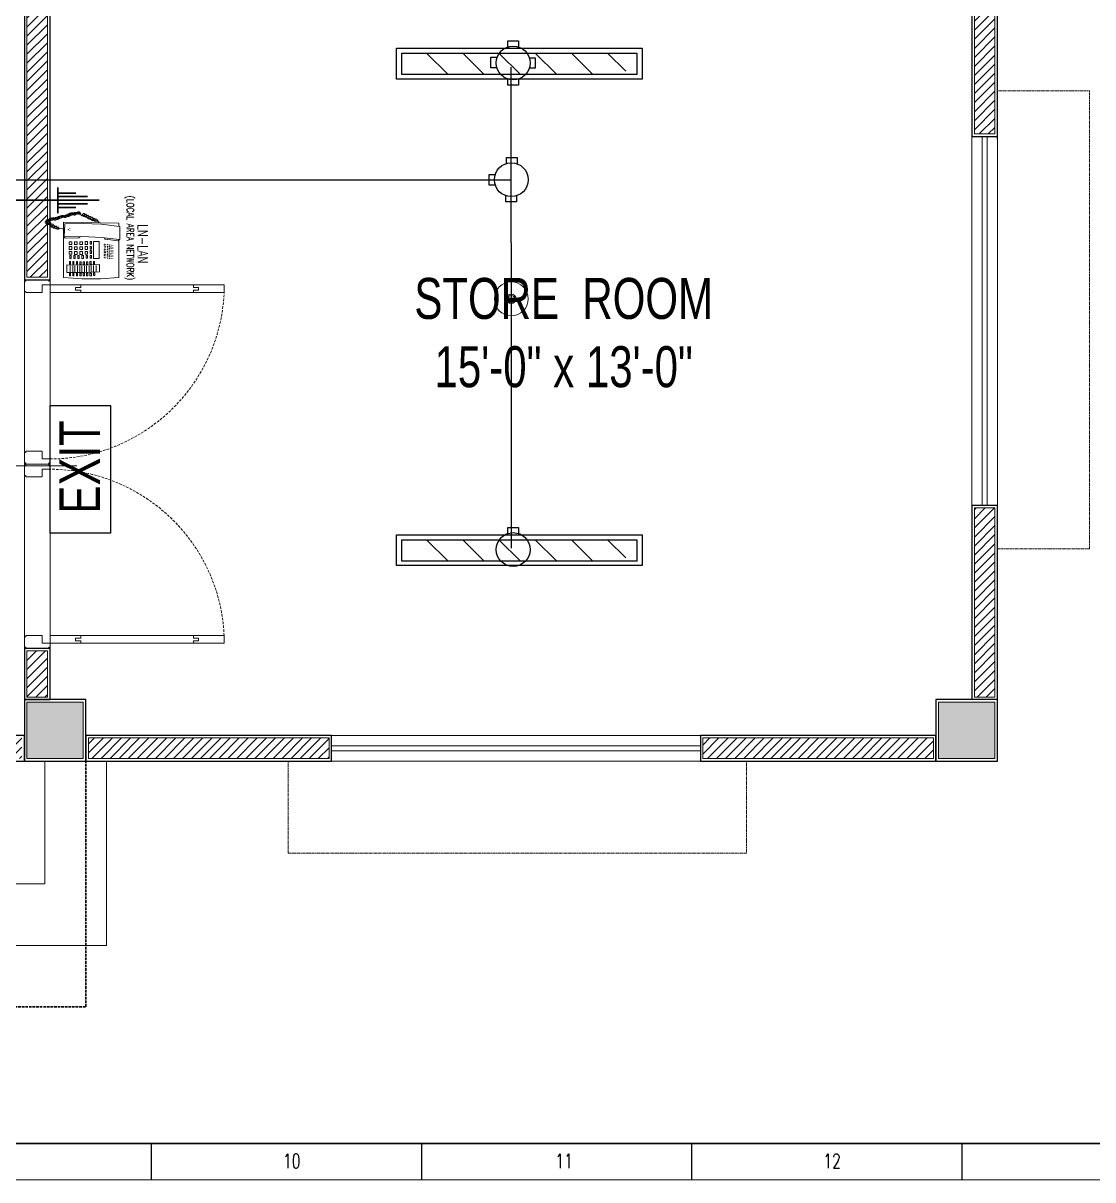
# Model space of a CAD drawing. Header units: inches. Extents: x 67 to 911, y 4 to 601.
# Drawn here: x 517.1 to 726, y 4 to 229.9 of the extents above; entities that cross this region are included whole.
import ezdxf

# ---------------------------------------------------------------- set-up
doc = ezdxf.new("R2010")
doc.units = ezdxf.units.IN
doc.header["$MEASUREMENT"] = 0
doc.linetypes.add('DASH', pattern=[0.35, 0.25, -0.1])
doc.linetypes.add('DASHED', pattern=[0.75, 0.5, -0.25])
doc.layers.get('Defpoints').update_dxf_attribs({"lineweight": 0})
for name, color, linetype in [('Cables', 7, 'Continuous'), ('COLLUM', 1, 'Continuous'), ('Layer 1', 7, 'Continuous'), ('wall 05', 252, 'Continuous')]:
    doc.layers.add(name, color=color, linetype=linetype)
for name, color, linetype, lineweight in [('dim-8', 18, 'Continuous', 15), ('DOOR', 115, 'Continuous', 15), ('E-LAN', 6, 'Continuous', 30), ('Glass', 5, 'Continuous', 9), ('HACTH', 8, 'Continuous', 9), ('Hatch', 252, 'Continuous', 5), ('Stair', 86, 'Continuous', 18), ('Sunshed', 5, 'Continuous', 15), ('Text', 252, 'Continuous', 15), ('WINDOW', 140, 'Continuous', 9)]:
    doc.layers.add(name, color=color, linetype=linetype, lineweight=lineweight)
doc.styles.add('Swiss721', font='swisscl.ttf')
doc.styles.add('TAVE1', font='ROMANS.shx', dxfattribs={"width": 0.75})
doc.styles.add('TEG BORDER', font='txt_qlt.shx', dxfattribs={"width": 0.7, "bigfont": 'hztxt.shx'})

# ---------------------------------------------------------------- blocks, each defined once
blk = doc.blocks.new('A$C20C675F6')
at = {"layer": 'Defpoints'}
for points in [[(0.25, 72), (0.25, 71.75), (0, 71.75), (0, 72)], [(5, 72), (5, 71.75), (4.75, 71.75), (4.75, 72)], [(0.25, 36), (0.25, 36.25), (0, 36.25), (0, 36)], [(5, 36), (5, 36.25), (4.75, 36.25), (4.75, 36)], [(0.25, 36), (0.25, 35.75), (0, 35.75), (0, 36)], [(5, 36), (5, 35.75), (4.75, 35.75), (4.75, 36)], [(0.25, 0), (0.25, 0.25), (0, 0.25), (0, 0)], [(5, 0), (5, 0.25), (4.75, 0.25), (4.75, 0)]]:
    blk.add_lwpolyline(points, close=True, dxfattribs=at)
at = {"layer": 'DOOR'}
for points in [[(5, 71), (3.5, 71), (3.5, 69.5), (0.25, 69.5), (0.25, 69.75), (0, 69.75), (0, 71.75), (0.25, 71.75), (0.25, 72), (4.75, 72), (4.75, 71.75), (5, 71.75), (5, 71)], [(10, 70.25), (10, 70), (11, 70), (11, 69.5), (5, 69.5), (5, 71), (11, 71), (11, 70.5), (10, 70.5), (10, 70.25), (10, 70.5), (11, 70.5), (11, 71), (33, 71), (33, 70.5), (34, 70.5), (34, 70), (33, 70), (33, 69.5), (11, 69.5), (39, 69.5), (39, 71), (33, 71)], [(5, 37), (3.5, 37), (3.5, 38.5), (0.25, 38.5), (0.25, 38.25), (0, 38.25), (0, 36.25), (0.25, 36.25), (0.25, 36), (4.75, 36), (4.75, 36.25), (5, 36.25), (5, 37)], [(5, 35), (3.5, 35), (3.5, 33.5), (0.25, 33.5), (0.25, 33.75), (0, 33.75), (0, 35.75), (0.25, 35.75), (0.25, 36), (4.75, 36), (4.75, 35.75), (5, 35.75), (5, 35)], [(5, 1), (3.5, 1), (3.5, 2.5), (0.25, 2.5), (0.25, 2.25), (0, 2.25), (0, 0.25), (0.25, 0.25), (0.25, 0), (4.75, 0), (4.75, 0.25), (5, 0.25), (5, 1)], [(10, 1.75), (10, 2), (11, 2), (11, 2.5), (5, 2.5), (5, 1), (11, 1), (11, 1.5), (10, 1.5), (10, 1.75), (10, 1.5), (11, 1.5), (11, 1), (33, 1), (33, 1.5), (34, 1.5), (34, 2), (33, 2), (33, 2.5), (11, 2.5), (39, 2.5), (39, 1), (33, 1)]]:
    blk.add_lwpolyline(points, dxfattribs=at)
at = {"layer": 'DOOR', "linetype": 'DASHED', "lineweight": 0}
for centre, start, end in [((4.98, 71.06), 270.0403, 357.3754), ((4.98, 0.94), 2.6246, 89.9597)]:
    blk.add_arc(centre, 34.06, start, end, dxfattribs=at)
at = {"layer": 'HACTH', "lineweight": 0, "ltscale": 10}
for p, q in [((0, 2.25), (0, 69.75)), ((5, 1.5), (5, 69.5))]:
    blk.add_line(p, q, dxfattribs=at)
blk = doc.blocks.new('1203')
at = {"layer": 'wall 05'}
for p, q in [((146680.29, 171513.84), (146675.29, 171513.84)), ((146675.29, 171513.84), (146675.29, 171414.84)), ((146680.29, 171486.84), (146680.29, 171513.84)), ((146865.29, 171486.84), (146680.29, 171486.84)), ((146865.29, 171442.34), (146865.29, 171486.84)), ((146680.29, 171414.84), (146680.29, 171481.84)), ((146680.29, 171481.84), (146860.29, 171481.84)), ((146860.29, 171481.84), (146860.29, 171442.84)), ((146860.29, 171442.84), (146865.29, 171442.84))]:
    blk.add_line(p, q, dxfattribs=at)
blk = doc.blocks.new('12236')
at = {"layer": 'Hatch', "lineweight": 0}
for p, q in [((146679.79, 171513.34), (146675.79, 171513.34)), ((146675.79, 171513.34), (146675.79, 171415.34)), ((146679.79, 171486.34), (146679.79, 171513.34)), ((146864.79, 171486.34), (146679.79, 171486.34)), ((146864.79, 171443.34), (146864.79, 171486.34)), ((146679.79, 171415.34), (146679.79, 171482.34)), ((146679.79, 171482.34), (146860.79, 171482.34)), ((146860.79, 171482.34), (146860.79, 171443.34)), ((146860.79, 171443.34), (146864.79, 171443.34)), ((146675.79, 171415.34), (146679.79, 171415.34))]:
    blk.add_line(p, q, dxfattribs=at)
blk = doc.blocks.new('1213231')
at = {"layer": 'wall 05'}
for p, q in [((146735.29, 171325.84), (146687.29, 171325.84)), ((146687.29, 171325.84), (146687.29, 171320.84)), ((146735.29, 171320.84), (146735.29, 171325.84)), ((146687.29, 171320.84), (146735.29, 171320.84))]:
    blk.add_line(p, q, dxfattribs=at)
blk = doc.blocks.new('124563')
at = {"layer": 'Hatch', "lineweight": 0}
for p, q in [((146734.79, 171325.34), (146687.79, 171325.34)), ((146687.79, 171325.34), (146687.79, 171321.34)), ((146734.79, 171321.34), (146734.79, 171325.34)), ((146687.79, 171321.34), (146734.79, 171321.34))]:
    blk.add_line(p, q, dxfattribs=at)
blk = doc.blocks.new('252 BORDER A2')
at = {"linetype": 'Continuous'}
blk.add_line((5, 5), (489, 5), dxfattribs=at)
for p, q in [((334.12, 0), (334.12, 5)), ((371.25, 0), (371.25, 5)), ((408.37, 0), (408.37, 5)), ((445.5, 0), (445.5, 5))]:
    blk.add_line(p, q)
at = {"color": 5, "lineweight": 15}
blk.add_lwpolyline([(0, 420), (594, 420), (594, 0), (0, 0)], close=True, dxfattribs=at)
blk.add_lwpolyline([(5, 415), (589, 415), (589, 5), (5, 5)], close=True)
at = {"char_height": 2, "width": 2, "attachment_point": 7, "style": 'TEG BORDER'}
for s, insert in [('\\pi2.2204e-016;10', (352.17, 1.59)), ('\\pi0.3;11', (389.3, 1.59)), ('\\pi2.2204e-016;12', (426.42, 1.59))]:
    blk.add_mtext(s, dxfattribs=dict(at, insert=insert))
blk = doc.blocks.new('TELEPHONE')
at = {"layer": 'Layer 1', "lineweight": 9}
for points in [[(10.5, 13.62), (10.32, 13.62), (10.26, 13.56), (10.2, 13.5), (10.08, 13.38), (10.08, 13.02), (10.14, 12.9), (10.2, 12.84)], [(10.74, 14.04), (10.68, 14.04), (10.56, 13.98), (10.5, 13.98), (10.32, 13.8), (10.32, 13.5), (10.38, 13.38), (10.38, 13.32), (10.44, 13.26)], [(10.92, 14.4), (10.74, 14.4), (10.62, 14.34), (10.62, 14.28), (10.56, 14.22), (10.5, 14.1), (10.5, 13.86), (10.56, 13.8), (10.62, 13.74), (10.68, 13.68)], [(10.68, 13.5), (10.68, 13.56), (10.62, 13.62), (10.5, 13.62)], [(10.92, 13.92), (10.86, 13.98), (10.8, 14.04), (10.68, 14.04)], [(10.68, 13.68), (10.74, 13.68), (10.74, 13.62), (10.8, 13.62), (10.8, 13.68), (10.86, 13.68), (10.92, 13.74), (10.92, 13.8)], [(10.8, 14.1), (10.8, 14.04), (10.98, 14.04), (10.98, 14.1), (11.04, 14.1), (11.04, 14.34)], [(11.1, 13.5), (11.16, 13.5), (11.28, 13.62), (11.28, 13.68), (11.34, 13.68), (11.34, 13.98), (11.28, 13.98), (11.28, 14.04), (11.22, 14.1), (11.16, 14.1), (11.1, 14.16), (10.92, 14.16), (10.86, 14.1), (10.8, 14.1)], [(10.92, 13.8), (10.92, 13.92)], [(11.1, 13.8), (11.04, 13.8), (11.04, 13.74), (10.98, 13.68), (10.98, 13.62), (11.04, 13.56)], [(11.04, 13.56), (11.04, 13.5), (11.1, 13.5)], [(11.16, 13.2), (11.28, 13.2), (11.34, 13.26), (11.46, 13.38), (11.46, 13.56), (11.4, 13.62), (11.4, 13.68), (11.34, 13.74), (11.28, 13.74), (11.28, 13.8), (11.1, 13.8)], [(9.66, 12.06), (9.54, 12.06), (9.42, 11.94), (9.42, 11.7), (9.48, 11.7), (9.48, 11.64), (9.6, 11.64)], [(9.42, 10.68), (9.6, 11.64)], [(9.9, 12.48), (9.72, 12.48), (9.48, 12.24), (9.48, 11.88), (9.6, 11.76)], [(10.02, 12.9), (9.9, 12.9), (9.78, 12.84), (9.72, 12.78), (9.66, 12.72), (9.66, 12.66), (9.6, 12.6), (9.6, 12.36), (9.66, 12.24), (9.66, 12.18), (9.72, 12.12)], [(9.6, 11.76), (9.66, 11.7), (9.78, 11.7), (9.78, 11.76), (9.84, 11.76), (9.84, 11.82)], [(9.84, 12), (9.78, 12.06), (9.66, 12.06)], [(9.72, 12.12), (9.96, 12.12), (9.96, 12.18), (10.02, 12.24)], [(10.26, 13.32), (10.14, 13.32), (10.08, 13.26), (10.02, 13.26), (9.96, 13.2), (9.9, 13.14), (9.84, 13.08), (9.78, 12.96), (9.78, 12.84), (9.84, 12.72), (9.84, 12.66), (9.9, 12.6), (9.96, 12.54)], [(9.96, 12.36), (9.96, 12.48), (9.78, 12.48)], [(9.84, 11.82), (9.84, 12)], [(10.02, 12.24), (10.02, 12.3), (9.96, 12.36)], [(10.2, 12.78), (10.14, 12.84), (10.14, 12.9), (10.02, 12.9)], [(10.44, 13.08), (10.44, 13.14), (10.38, 13.2), (10.32, 13.26), (10.26, 13.26), (10.2, 13.32), (10.14, 13.32)], [(10.2, 12.84), (10.38, 12.84), (10.44, 12.9), (10.44, 12.96)], [(10.44, 13.26), (10.68, 13.26), (10.68, 13.38), (10.74, 13.38)], [(10.44, 12.96), (10.44, 13.08)], [(10.74, 13.38), (10.74, 13.44), (10.68, 13.5)], [(11.22, 13.5), (11.16, 13.5), (11.1, 13.44)], [(11.1, 13.44), (11.1, 13.26)], [(11.1, 13.26), (11.1, 13.2), (11.16, 13.2)], [(11.22, 12.96), (11.22, 12.9), (11.4, 12.9), (11.46, 12.96), (11.52, 13.02), (11.52, 13.08), (11.58, 13.14), (11.58, 13.32), (11.52, 13.38), (11.52, 13.44), (11.46, 13.44), (11.4, 13.5), (11.16, 13.5)], [(11.34, 13.2), (11.28, 13.2), (11.28, 13.14), (11.22, 13.14), (11.22, 12.96)], [(11.34, 12.6), (11.28, 12.54), (11.22, 12.48), (11.22, 12.3)], [(11.22, 12.3), (11.28, 12.3), (11.28, 12.24)], [(11.4, 12.84), (11.28, 12.84), (11.28, 12.78)], [(11.28, 12.24), (11.34, 12.24), (11.4, 12.3), (11.46, 12.3), (11.52, 12.36), (11.52, 12.42), (11.58, 12.48), (11.58, 12.66), (11.52, 12.72), (11.52, 12.78), (11.46, 12.84), (11.4, 12.84)], [(11.28, 12.78), (11.28, 12.66), (11.34, 12.6)], [(11.34, 12.6), (11.46, 12.6), (11.52, 12.66), (11.58, 12.72), (11.64, 12.78), (11.64, 13.02), (11.58, 13.08), (11.52, 13.14), (11.46, 13.2), (11.34, 13.2)], [(11.4, 11.94), (11.46, 11.94), (11.52, 12), (11.58, 12), (11.64, 12.06), (11.64, 12.12), (11.7, 12.18), (11.7, 12.42), (11.64, 12.42), (11.64, 12.48), (11.58, 12.54), (11.52, 12.54), (11.46, 12.6), (11.34, 12.6)], [(11.4, 12.24), (11.34, 12.18), (11.34, 12.06), (11.4, 12)], [(11.46, 11.64), (11.52, 11.64), (11.58, 11.7), (11.64, 11.7), (11.7, 11.76), (11.7, 11.82), (11.76, 11.88), (11.76, 12.06), (11.7, 12.12), (11.7, 12.18), (11.64, 12.24), (11.58, 12.24), (11.52, 12.3), (11.46, 12.3), (11.4, 12.24)], [(11.4, 12), (11.4, 11.94)], [(11.46, 11.94), (11.4, 11.88), (11.4, 11.7)], [(11.4, 11.7), (11.46, 11.7), (11.46, 11.64)], [(11.52, 12), (11.46, 11.94)], [(11.64, 11.28), (11.76, 11.28), (11.82, 11.34), (11.88, 11.4), (11.88, 11.46), (11.94, 11.52), (11.94, 11.7), (11.88, 11.76), (11.88, 11.82), (11.82, 11.82), (11.76, 11.88), (11.52, 11.88)], [(11.64, 11.58), (11.58, 11.52)], [(11.58, 11.52), (11.58, 11.34)], [(11.58, 11.34), (11.58, 11.28), (11.64, 11.28)], [(11.7, 11.7), (11.7, 11.64), (11.64, 11.64)], [(11.76, 10.98), (11.82, 10.98), (11.88, 11.04), (11.94, 11.04), (12, 11.1), (12, 11.16), (12.06, 11.22), (12.06, 11.4), (12, 11.46), (12, 11.52), (11.94, 11.52), (11.88, 11.58), (11.82, 11.58), (11.76, 11.64), (11.7, 11.64), (11.64, 11.58), (11.7, 11.58)], [(11.82, 11.34), (11.82, 11.28), (11.76, 11.28)], [(11.82, 10.68), (11.94, 10.68), (12.06, 10.8), (12.12, 10.86), (12.12, 11.1), (12.06, 11.16), (12, 11.22), (12, 11.28), (11.88, 11.28), (11.82, 11.34)], [(0, 10.8), (-0.24, 7.2), (-0.24, 3.6), (0, 0)], [(0, 10.8), (10.8, 10.8)], [(0.84, 9.42), (0.3, 9.42), (0.3, 9.66), (0.84, 9.66)], [(0.84, 9.66), (0.84, 9.42)], [(0.96, 10.14), (2.46, 10.14)], [(0.96, 10.14), (0.96, 6.96), (1.08, 3.78)], [(2.28, 9.48), (1.08, 9.48)], [(2.46, 10.14), (2.4, 6.96), (2.52, 3.78)], [(3.12, 9.42), (2.58, 9.42), (2.58, 9.66), (3.12, 9.66)], [(3.12, 9.66), (3.12, 9.42)], [(4.26, 9.3), (3.72, 9.3), (3.72, 9.54), (4.26, 9.54)], [(4.26, 9.54), (4.26, 9.3)], [(4.56, 9.72), (5.1, 9.72)], [(4.56, 9.18), (4.56, 9.72)], [(5.1, 9.18), (4.56, 9.18)], [(5.1, 9.72), (5.1, 9.18)], [(6.06, 9.18), (5.46, 9.18), (5.46, 9.72), (6.06, 9.72)], [(6.06, 9.72), (6.06, 9.18)], [(6.96, 9.18), (6.42, 9.18), (6.42, 9.72), (6.96, 9.72)], [(6.96, 9.72), (6.96, 9.18)], [(7.44, -0.06), (7.8, 3.48), (7.98, 7.02), (7.92, 10.62)], [(7.68, 10.5), (7.92, 10.68)], [(7.68, 10.5), (7.74, 7.8), (7.98, 7.5)], [(7.98, 10.68), (7.92, 10.68), (7.92, 10.62)], [(10.44, 10.56), (7.98, 10.68)], [(9.24, 9.6), (9.18, 9.6), (9.18, 9.54), (9.24, 9.54), (9.24, 9.6)], [(9.18, 9.6), (9.18, 9.6)], [(9.3, 9.9), (9.36, 9.84), (9.36, 9.9), (9.3, 9.9)], [(9.54, 9.6), (9.48, 9.6), (9.48, 9.54), (9.54, 9.54), (9.54, 9.6)], [(9.48, 9.6), (9.48, 9.6)], [(9.96, -0.12), (10.38, 3.42), (10.56, 6.96), (10.5, 10.5)], [(10.5, 10.5), (10.5, 10.56), (10.44, 10.56)], [(10.8, 10.8), (10.62, 0)], [(11.76, 11.28), (11.7, 11.22), (11.7, 11.04)], [(11.7, 11.04), (11.76, 10.98)], [(11.76, 10.62), (11.7, 10.56), (11.7, 10.38)], [(11.7, 10.38), (11.76, 10.38), (11.76, 10.32)], [(11.88, 10.92), (11.76, 10.92), (11.76, 10.86)], [(11.76, 10.32), (11.82, 10.32), (11.88, 10.38), (11.94, 10.38), (12, 10.44), (12, 10.5), (12.06, 10.56), (12.06, 10.74), (12, 10.8), (12, 10.86), (11.94, 10.92), (11.88, 10.92)], [(11.76, 10.86), (11.76, 10.74)], [(11.76, 10.74), (11.82, 10.68)], [(11.82, 10.68), (11.76, 10.62)], [(11.88, 10.08), (11.88, 10.02), (11.94, 10.02), (12, 10.08), (12.06, 10.08), (12.12, 10.14), (12.12, 10.2), (12.18, 10.26), (12.18, 10.5), (12.12, 10.5), (12.12, 10.56), (12.06, 10.62), (12, 10.62), (11.94, 10.68), (11.82, 10.68)], [(11.94, 10.38), (11.88, 10.38), (11.88, 10.32), (11.82, 10.26), (11.82, 10.14), (11.88, 10.08)], [(11.94, 10.02), (11.88, 9.96), (11.88, 9.84), (11.94, 9.78), (11.94, 9.72)], [(11.94, 9.72), (12, 9.72), (12.06, 9.78), (12.12, 9.78), (12.18, 9.84), (12.18, 9.9), (12.24, 9.96), (12.24, 10.2), (12.18, 10.2), (12.18, 10.26), (12.12, 10.32), (12.06, 10.32), (12, 10.38), (11.94, 10.38)], [(12, 10.08), (11.94, 10.02)], [(12.12, 9.42), (12.18, 9.42), (12.24, 9.48), (12.3, 9.48), (12.36, 9.54), (12.42, 9.6), (12.42, 9.84), (12.36, 9.9), (12.36, 9.96), (12.3, 9.96), (12.24, 10.02), (12.18, 10.02), (12.12, 10.08), (12.06, 10.08), (12, 10.02)], [(12.12, 9.72), (12.06, 9.66), (12.06, 9.48)], [(12.06, 9.48), (12.12, 9.48), (12.12, 9.42)], [(12.18, 9.78), (12.12, 9.72)], [(12.3, 9.48), (12.3, 9.42), (12.24, 9.42), (12.24, 9.36), (12.18, 9.3), (12.18, 9.24), (12.24, 9.18)], [(12.36, 9.06), (12.3, 9.06), (12.24, 9)], [(12.36, 8.82), (12.42, 8.82), (12.42, 8.88), (12.48, 8.88), (12.6, 9), (12.6, 9.24), (12.54, 9.3), (12.54, 9.36), (12.48, 9.42), (12.42, 9.42), (12.36, 9.48), (12.3, 9.48)], [(12.3, 8.46), (12.36, 8.46), (12.42, 8.52), (12.48, 8.58), (12.54, 8.64), (12.54, 8.94), (12.42, 9.06), (12.36, 9.06)], [(0.84, 8.76), (0.3, 8.76), (0.3, 9), (0.84, 9)], [(0.84, 8.04), (0.3, 8.04), (0.3, 8.28), (0.84, 8.28)], [(0.84, 7.38), (0.3, 7.38), (0.3, 7.62), (0.84, 7.62)], [(0.84, 6.72), (0.3, 6.72), (0.3, 6.96), (0.84, 6.96)], [(0.84, 9), (0.84, 8.76)], [(0.84, 8.28), (0.84, 8.04)], [(0.84, 7.62), (0.84, 7.38)], [(0.84, 6.96), (0.84, 6.72)], [(2.28, 9), (1.08, 9)], [(2.28, 8.58), (1.08, 8.58)], [(2.28, 8.1), (1.08, 8.1)], [(2.28, 7.62), (1.08, 7.62)], [(2.28, 7.2), (1.08, 7.2)], [(3.06, 7.38), (2.52, 7.38), (2.52, 7.62), (3.06, 7.62)], [(3.06, 6.72), (2.52, 6.72), (2.52, 6.96), (3.06, 6.96)], [(3.12, 8.76), (2.58, 8.76), (2.58, 9), (3.12, 9)], [(3.12, 8.04), (2.58, 8.04), (2.58, 8.28), (3.12, 8.28)], [(3.06, 7.62), (3.06, 7.38)], [(3.06, 6.96), (3.06, 6.72)], [(3.12, 9), (3.12, 8.76)], [(3.12, 8.28), (3.12, 8.04)], [(4.26, 8.52), (3.72, 8.52), (3.72, 8.76), (4.26, 8.76)], [(4.26, 7.74), (3.72, 7.74), (3.72, 7.98), (4.26, 7.98)], [(4.26, 6.9), (3.72, 6.9), (3.72, 7.2), (4.26, 7.2)], [(4.26, 8.76), (4.26, 8.52)], [(4.26, 7.98), (4.26, 7.74)], [(4.26, 7.2), (4.26, 6.9)], [(4.5, 8.64), (5.04, 8.64)], [(4.5, 8.16), (4.5, 8.64)], [(5.04, 8.16), (4.5, 8.16)], [(4.5, 7.62), (5.1, 7.62)], [(4.5, 7.08), (4.5, 7.62)], [(5.1, 7.08), (4.5, 7.08)], [(5.04, 8.64), (5.04, 8.16)], [(5.1, 7.62), (5.1, 7.08)], [(6, 8.16), (5.46, 8.16), (5.46, 8.64), (6, 8.64)], [(6, 7.08), (5.46, 7.08), (5.46, 7.62), (6, 7.62)], [(6, 8.64), (6, 8.16)], [(6, 7.62), (6, 7.08)], [(6.96, 8.16), (6.42, 8.16), (6.42, 8.64), (6.96, 8.64)], [(6.96, 7.08), (6.42, 7.08), (6.42, 7.62), (6.96, 7.62)], [(6.96, 8.64), (6.96, 8.16)], [(6.96, 7.62), (6.96, 7.08)], [(12.36, 7.08), (12.3, 7.02), (12.12, 7.02), (12.06, 6.96), (12, 6.9), (11.94, 6.84), (11.94, 6.48), (12, 6.42), (12, 6.36), (12.06, 6.3)], [(12.36, 7.44), (12.3, 7.44), (12.12, 7.26), (12.12, 7.2), (12.06, 7.14), (12.06, 6.9), (12.12, 6.84), (12.18, 6.78), (12.24, 6.72)], [(12.3, 8.82), (12.24, 8.76), (12.24, 8.7), (12.18, 8.64), (12.18, 8.58), (12.24, 8.52)], [(12.24, 9), (12.24, 8.94), (12.3, 8.88), (12.3, 8.82), (12.36, 8.82)], [(12.24, 8.52), (12.24, 8.46), (12.3, 8.46)], [(12.48, 6.96), (12.42, 6.96), (12.42, 7.02), (12.36, 7.02), (12.36, 7.08), (12.3, 7.08), (12.24, 7.02)], [(12.24, 6.72), (12.24, 6.66), (12.36, 6.66), (12.36, 6.72), (12.42, 6.72), (12.48, 6.78), (12.48, 6.84)], [(12.42, 8.52), (12.36, 8.46)], [(12.36, 8.46), (12.36, 8.22)], [(12.36, 8.22), (12.36, 8.16), (12.42, 8.16)], [(12.48, 7.86), (12.42, 7.86), (12.36, 7.8)], [(12.36, 7.8), (12.36, 7.5), (12.42, 7.5)], [(12.42, 7.5), (12.6, 7.5), (12.72, 7.62), (12.78, 7.62), (12.78, 7.68), (12.84, 7.74), (12.84, 7.92), (12.78, 7.98), (12.78, 8.04), (12.72, 8.1), (12.66, 8.16), (12.6, 8.16), (12.48, 8.22)], [(12.48, 8.22), (12.42, 8.22), (12.42, 8.16)], [(12.42, 8.16), (12.42, 7.92)], [(12.42, 7.92), (12.42, 7.86), (12.48, 7.86)], [(12.48, 6.84), (12.48, 6.96)], [(0.84, 6.06), (0.3, 6.06), (0.3, 6.3), (0.84, 6.3)], [(0.84, 5.34), (0.3, 5.34), (0.3, 5.64), (0.84, 5.64)], [(0.9, 4.68), (0.36, 4.68), (0.36, 4.98), (0.9, 4.98)], [(0.84, 6.3), (0.84, 6.06)], [(0.84, 5.64), (0.84, 5.34)], [(0.9, 4.98), (0.9, 4.68)], [(2.28, 6.72), (1.08, 6.72)], [(2.28, 6.3), (1.08, 6.3)], [(2.28, 5.82), (1.08, 5.82)], [(2.34, 5.4), (1.08, 5.4)], [(2.34, 4.92), (1.14, 4.92)], [(3.06, 6.06), (2.52, 6.06), (2.52, 6.3), (3.06, 6.3)], [(3.12, 5.4), (2.58, 5.4), (2.58, 5.64), (3.12, 5.64)], [(3.12, 4.74), (2.58, 4.74), (2.58, 4.98), (3.12, 4.98)], [(3.06, 6.3), (3.06, 6.06)], [(3.12, 5.64), (3.12, 5.4)], [(3.12, 4.98), (3.12, 4.74)], [(3.72, 4.92), (7.02, 4.92)], [(3.72, 3.84), (3.72, 4.92)], [(4.32, 6.12), (3.78, 6.12), (3.78, 6.36), (4.32, 6.36)], [(4.32, 5.34), (3.78, 5.34), (3.78, 5.58), (4.32, 5.58)], [(4.32, 6.36), (4.32, 6.12)], [(4.32, 5.58), (4.32, 5.34)], [(4.56, 6.6), (5.1, 6.6)], [(4.56, 6.12), (4.56, 6.6)], [(5.1, 6.12), (4.56, 6.12)], [(4.68, 5.58), (5.28, 5.58)], [(4.68, 5.34), (4.68, 5.58)], [(5.28, 5.34), (4.68, 5.34)], [(5.1, 6.6), (5.1, 6.12)], [(5.28, 5.58), (5.28, 5.34)], [(6.06, 6.12), (5.46, 6.12), (5.46, 6.6), (6.06, 6.6)], [(6.06, 5.34), (5.52, 5.34), (5.52, 5.58), (6.06, 5.58)], [(6.06, 6.6), (6.06, 6.12)], [(6.06, 5.58), (6.06, 5.34)], [(7.02, 6.12), (6.42, 6.12), (6.42, 6.6), (7.02, 6.6)], [(7.02, 5.34), (6.48, 5.34), (6.48, 5.58), (7.02, 5.58)], [(7.02, 6.6), (7.02, 6.12)], [(7.02, 5.58), (7.02, 5.34)], [(7.02, 4.92), (7.02, 3.84)], [(11.46, 5.04), (11.34, 5.04), (11.28, 4.98), (11.22, 4.98), (10.98, 4.74), (10.98, 4.56), (11.04, 4.5), (11.04, 4.38), (11.16, 4.26)], [(11.22, 4.62), (11.1, 4.62), (10.98, 4.5), (10.98, 4.26), (11.04, 4.2), (11.1, 4.2), (11.1, 4.14)], [(11.58, 5.46), (11.52, 5.46), (11.4, 5.4), (11.34, 5.4), (11.28, 5.34), (11.22, 5.28), (11.16, 5.22), (11.16, 4.8), (11.28, 4.68)], [(11.4, 4.5), (11.4, 4.56), (11.34, 4.56), (11.34, 4.62), (11.22, 4.62)], [(11.28, 4.68), (11.52, 4.68), (11.52, 4.8)], [(11.76, 5.82), (11.64, 5.82), (11.52, 5.76), (11.46, 5.76), (11.4, 5.7), (11.4, 5.58), (11.34, 5.52), (11.34, 5.28), (11.4, 5.22), (11.46, 5.16), (11.46, 5.1)], [(11.52, 4.92), (11.52, 4.98), (11.46, 4.98), (11.46, 5.04), (11.34, 5.04)], [(11.94, 6.24), (11.76, 6.24), (11.7, 6.18), (11.46, 5.94), (11.46, 5.76), (11.52, 5.7), (11.52, 5.64), (11.58, 5.52), (11.64, 5.52)], [(11.46, 5.1), (11.52, 5.1), (11.52, 5.04), (11.64, 5.04), (11.64, 5.1), (11.7, 5.1), (11.7, 5.16), (11.76, 5.16), (11.76, 5.22)], [(11.76, 5.34), (11.7, 5.34), (11.7, 5.4), (11.64, 5.4), (11.64, 5.46), (11.52, 5.46)], [(11.52, 4.8), (11.52, 4.92)], [(11.64, 5.52), (11.64, 5.46), (11.82, 5.46), (11.82, 5.52), (11.88, 5.52), (11.88, 5.7)], [(12.18, 6.66), (12.06, 6.66), (12, 6.6), (11.94, 6.6), (11.88, 6.54), (11.82, 6.48), (11.76, 6.42), (11.76, 6.36), (11.7, 6.24), (11.7, 6.18), (11.76, 6.12), (11.76, 6), (11.88, 5.88)], [(11.88, 5.7), (11.88, 5.76), (11.82, 5.76), (11.82, 5.82), (11.7, 5.82)], [(11.76, 5.22), (11.76, 5.34)], [(12.12, 6.12), (12.12, 6.18), (12.06, 6.18), (12.06, 6.24), (11.94, 6.24)], [(12.06, 6.3), (12.12, 6.3), (12.18, 6.24), (12.24, 6.3), (12.3, 6.3), (12.3, 6.36), (12.36, 6.42), (12.36, 6.48), (12.3, 6.54)], [(12.3, 6.54), (12.3, 6.6), (12.24, 6.6), (12.24, 6.66), (12.12, 6.66)], [(2.52, 3.78), (1.08, 3.78)], [(2.34, 4.44), (1.14, 4.44)], [(7.02, 3.84), (3.72, 3.84)], [(3.84, 2.82), (3.9, 2.82), (3.9, 2.88), (3.84, 2.88), (3.84, 2.82)], [(4.2, 2.82), (4.26, 2.82), (4.26, 2.88), (4.2, 2.88), (4.2, 2.82)], [(4.5, 2.82), (4.56, 2.82), (4.56, 2.88), (4.5, 2.88), (4.5, 2.82)], [(4.8, 2.52), (4.86, 2.52), (4.86, 2.58), (4.8, 2.58), (4.8, 2.52)], [(4.86, 2.82), (4.92, 2.82), (4.92, 2.88), (4.86, 2.88), (4.86, 2.82)], [(5.1, 2.52), (5.16, 2.52), (5.16, 2.58), (5.1, 2.52)], [(5.16, 2.82), (5.22, 2.82), (5.22, 2.88), (5.16, 2.88), (5.16, 2.82)], [(5.46, 2.82), (5.52, 2.82), (5.52, 2.88), (5.46, 2.88), (5.46, 2.82)], [(5.76, 2.82), (5.82, 2.82), (5.82, 2.88), (5.76, 2.88), (5.76, 2.82)], [(5.76, 2.52), (5.82, 2.52), (5.76, 2.58), (5.76, 2.52)], [(6.06, 2.52), (6.12, 2.52), (6.12, 2.58), (6.06, 2.58), (6.06, 2.52)], [(6.12, 2.82), (6.18, 2.82), (6.18, 2.88), (6.12, 2.88), (6.12, 2.82)], [(6.42, 2.82), (6.48, 2.82), (6.48, 2.88), (6.42, 2.88), (6.42, 2.82)], [(7.14, 0.12), (7.5, 2.7)], [(7.5, 2.7), (7.74, 2.88)], [(11.1, 4.14), (10.68, 3.84)], [(11.16, 4.26), (11.34, 4.26), (11.34, 4.32), (11.4, 4.32), (11.4, 4.5)], [(7.32, 0), (0, 0)], [(3.72, 1.2), (3.66, 1.2), (3.66, 1.14), (3.72, 1.14), (3.72, 1.2)], [(3.66, 1.2), (3.66, 1.2)], [(3.72, 1.8), (3.78, 1.8), (3.78, 1.86), (3.72, 1.86), (3.72, 1.8)], [(3.72, 1.5), (3.78, 1.5), (3.72, 1.56), (3.72, 1.5)], [(3.78, 2.16), (3.84, 2.16), (3.84, 2.22), (3.78, 2.22), (3.78, 2.16)], [(4.08, 1.2), (4.02, 1.2), (4.02, 1.14), (4.08, 1.14), (4.08, 1.2)], [(4.02, 1.2), (4.02, 1.2)], [(4.08, 1.8), (4.14, 1.8), (4.14, 1.86), (4.08, 1.86), (4.08, 1.8)], [(4.14, 2.16), (4.2, 2.16), (4.2, 2.22), (4.14, 2.22), (4.14, 2.16)], [(4.38, 1.2), (4.32, 1.2), (4.32, 1.14), (4.38, 1.14), (4.38, 1.2)], [(4.32, 1.2), (4.32, 1.2)], [(4.38, 1.8), (4.44, 1.8), (4.44, 1.86), (4.38, 1.86), (4.38, 1.8)], [(4.38, 1.5), (4.44, 1.5), (4.38, 1.56), (4.38, 1.5)], [(4.44, 2.16), (4.5, 2.16), (4.5, 2.22), (4.44, 2.22), (4.44, 2.16)], [(4.68, 1.2), (4.62, 1.2), (4.62, 1.14), (4.68, 1.14), (4.68, 1.2)], [(4.62, 1.2), (4.62, 1.2)], [(4.68, 1.5), (4.74, 1.5), (4.74, 1.56), (4.68, 1.56), (4.68, 1.5)], [(4.74, 2.16), (4.8, 2.16), (4.8, 2.22), (4.74, 2.22), (4.74, 2.16)], [(4.74, 1.8), (4.8, 1.8), (4.8, 1.86), (4.74, 1.86), (4.74, 1.8)], [(4.92, 1.2), (4.98, 1.2), (4.98, 1.14), (5.04, 1.2), (4.92, 1.2)], [(5.04, 1.8), (5.1, 1.8), (5.1, 1.86), (5.04, 1.86), (5.04, 1.8)], [(5.1, 2.16), (5.16, 2.16), (5.16, 2.22), (5.1, 2.22), (5.1, 2.16)], [(5.34, 1.2), (5.28, 1.2), (5.28, 1.14), (5.34, 1.14), (5.34, 1.2)], [(5.28, 1.2), (5.28, 1.2)], [(5.34, 1.8), (5.4, 1.8), (5.4, 1.86), (5.34, 1.86), (5.34, 1.8)], [(5.4, 2.16), (5.46, 2.16), (5.46, 2.22), (5.4, 2.22), (5.4, 2.16)], [(5.64, 1.2), (5.58, 1.2), (5.58, 1.14), (5.64, 1.14), (5.64, 1.2)], [(5.58, 1.2), (5.58, 1.2)], [(5.64, 1.8), (5.7, 1.8), (5.7, 1.86), (5.64, 1.86), (5.64, 1.8)], [(5.64, 1.5), (5.7, 1.5), (5.64, 1.56), (5.64, 1.5)], [(5.7, 2.16), (5.76, 2.16), (5.76, 2.22), (5.7, 2.22), (5.7, 2.16)], [(5.94, 1.2), (5.88, 1.2), (5.88, 1.14), (5.94, 1.14), (5.94, 1.2)], [(5.88, 1.2), (5.88, 1.2)], [(5.94, 1.5), (6, 1.5), (6, 1.56), (5.94, 1.56), (5.94, 1.5)], [(6, 2.16), (6.06, 2.16), (6.06, 2.22), (6, 2.22), (6, 2.16)], [(6, 1.8), (6.06, 1.8), (6.06, 1.86), (6, 1.86), (6, 1.8)], [(6.3, 1.2), (6.24, 1.2), (6.24, 1.14), (6.3, 1.14), (6.3, 1.2)], [(6.24, 1.2), (6.24, 1.2)], [(6.3, 1.8), (6.36, 1.8), (6.36, 1.86), (6.3, 1.86), (6.3, 1.8)], [(6.36, 2.16), (6.42, 2.16), (6.42, 2.22), (6.36, 2.22), (6.36, 2.16)], [(7.44, -0.12), (7.14, 0.12)], [(10.62, 0), (10.02, 0)], [(7.44, -0.06), (7.44, -0.12), (7.5, -0.18)], [(7.5, -0.18), (9.96, -0.18), (9.96, -0.12)]]:
    blk.add_lwpolyline(points, dxfattribs=at)
for points, knots in [([(9.96, 12.54), (9.96, 12.54), (10.02, 12.54), (10.02, 12.54), (10.18, 12.52), (10.22, 12.56), (10.2, 12.72), (10.2, 12.72), (10.2, 12.78), (10.2, 12.78)], [0, 0, 0, 0, 1, 1, 1, 2, 2, 2, 3, 3, 3, 3]), ([(12.24, 9.18), (12.24, 9.18), (12.24, 9.12), (12.24, 9.12), (12.24, 9.12), (12.36, 9.12), (12.36, 9.12), (12.5, 9.29), (12.56, 9.22), (12.54, 9.42), (12.54, 9.42), (12.54, 9.6), (12.54, 9.6), (12.54, 9.6), (12.48, 9.66), (12.48, 9.66), (12.48, 9.66), (12.42, 9.72), (12.42, 9.72), (12.42, 9.72), (12.3, 9.72), (12.3, 9.72), (12.3, 9.72), (12.24, 9.78), (12.24, 9.78), (12.24, 9.78), (12.18, 9.78), (12.18, 9.78), (12.18, 9.78), (12.12, 9.72), (12.12, 9.72)], [0, 0, 0, 0, 1, 1, 1, 2, 2, 2, 3, 3, 3, 4, 4, 4, 5, 5, 5, 6, 6, 6, 7, 7, 7, 8, 8, 8, 9, 9, 9, 10, 10, 10, 10]), ([(12.42, 8.16), (12.42, 8.16), (12.48, 8.16), (12.48, 8.16), (12.75, 8.43), (12.64, 8.25), (12.66, 8.64), (12.66, 8.64), (12.66, 8.7), (12.66, 8.7), (12.66, 8.7), (12.6, 8.7), (12.6, 8.7), (12.6, 8.7), (12.54, 8.76), (12.54, 8.76), (12.54, 8.76), (12.48, 8.82), (12.48, 8.82), (12.48, 8.82), (12.3, 8.82), (12.3, 8.82)], [0, 0, 0, 0, 1, 1, 1, 2, 2, 2, 3, 3, 3, 4, 4, 4, 5, 5, 5, 6, 6, 6, 7, 7, 7, 7]), ([(12.36, 7.44), (12.36, 7.44), (12.42, 7.44), (12.42, 7.44), (12.6, 7.63), (12.52, 7.49), (12.54, 7.8), (12.54, 7.8), (12.48, 7.86), (12.48, 7.86)], [0, 0, 0, 0, 1, 1, 1, 2, 2, 2, 3, 3, 3, 3]), ([(12.48, 7.86), (12.48, 7.86), (12.54, 7.86), (12.54, 7.86), (12.81, 8.13), (12.7, 7.96), (12.72, 8.34), (12.72, 8.34), (12.72, 8.4), (12.72, 8.4), (12.72, 8.4), (12.66, 8.4), (12.66, 8.4), (12.66, 8.4), (12.6, 8.46), (12.6, 8.46), (12.6, 8.46), (12.54, 8.46), (12.54, 8.46), (12.54, 8.46), (12.48, 8.52), (12.48, 8.52), (12.48, 8.52), (12.42, 8.52), (12.42, 8.52)], [0, 0, 0, 0, 1, 1, 1, 2, 2, 2, 3, 3, 3, 4, 4, 4, 5, 5, 5, 6, 6, 6, 7, 7, 7, 8, 8, 8, 8]), ([(11.88, 5.88), (11.88, 5.88), (11.94, 5.88), (11.94, 5.88), (12.1, 5.86), (12.14, 5.9), (12.12, 6.06), (12.12, 6.06), (12.12, 6.12), (12.12, 6.12)], [0, 0, 0, 0, 1, 1, 1, 2, 2, 2, 3, 3, 3, 3]), ([(3.84, 2.52), (3.84, 2.52), (3.9, 2.52), (3.9, 2.52), (3.9, 2.52), (3.84, 2.52), (3.84, 2.52), (3.84, 2.52), (3.84, 2.58), (3.84, 2.58), (3.84, 2.58), (3.84, 2.52), (3.84, 2.52)], [0, 0, 0, 0, 1, 1, 1, 2, 2, 2, 3, 3, 3, 4, 4, 4, 4]), ([(4.14, 2.52), (4.14, 2.52), (4.2, 2.52), (4.2, 2.52), (4.2, 2.52), (4.2, 2.58), (4.2, 2.58), (4.2, 2.58), (4.2, 2.52), (4.2, 2.52), (4.2, 2.52), (4.14, 2.52), (4.14, 2.52)], [0, 0, 0, 0, 1, 1, 1, 2, 2, 2, 3, 3, 3, 4, 4, 4, 4]), ([(4.5, 2.52), (4.5, 2.52), (4.56, 2.52), (4.56, 2.52), (4.56, 2.52), (4.5, 2.52), (4.5, 2.52), (4.5, 2.52), (4.5, 2.58), (4.5, 2.58), (4.5, 2.58), (4.5, 2.52), (4.5, 2.52)], [0, 0, 0, 0, 1, 1, 1, 2, 2, 2, 3, 3, 3, 4, 4, 4, 4]), ([(5.4, 2.52), (5.4, 2.52), (5.46, 2.52), (5.46, 2.52), (5.46, 2.52), (5.46, 2.58), (5.46, 2.58), (5.46, 2.58), (5.46, 2.52), (5.46, 2.52), (5.46, 2.52), (5.4, 2.52), (5.4, 2.52)], [0, 0, 0, 0, 1, 1, 1, 2, 2, 2, 3, 3, 3, 4, 4, 4, 4]), ([(6.36, 2.52), (6.36, 2.52), (6.42, 2.52), (6.42, 2.52), (6.42, 2.52), (6.42, 2.58), (6.42, 2.58), (6.42, 2.58), (6.42, 2.52), (6.42, 2.52), (6.42, 2.52), (6.36, 2.52), (6.36, 2.52)], [0, 0, 0, 0, 1, 1, 1, 2, 2, 2, 3, 3, 3, 4, 4, 4, 4]), ([(4.02, 1.5), (4.02, 1.5), (4.08, 1.5), (4.08, 1.5), (4.08, 1.5), (4.08, 1.56), (4.08, 1.56), (4.08, 1.56), (4.08, 1.5), (4.08, 1.5), (4.08, 1.5), (4.02, 1.5), (4.02, 1.5)], [0, 0, 0, 0, 1, 1, 1, 2, 2, 2, 3, 3, 3, 4, 4, 4, 4]), ([(4.98, 1.5), (4.98, 1.5), (5.04, 1.5), (5.04, 1.5), (5.04, 1.5), (5.04, 1.56), (5.04, 1.56), (5.04, 1.56), (5.04, 1.5), (5.04, 1.5), (5.04, 1.5), (4.98, 1.5), (4.98, 1.5)], [0, 0, 0, 0, 1, 1, 1, 2, 2, 2, 3, 3, 3, 4, 4, 4, 4]), ([(5.28, 1.5), (5.28, 1.5), (5.34, 1.5), (5.34, 1.5), (5.34, 1.5), (5.34, 1.56), (5.34, 1.56), (5.34, 1.56), (5.34, 1.5), (5.34, 1.5), (5.34, 1.5), (5.28, 1.5), (5.28, 1.5)], [0, 0, 0, 0, 1, 1, 1, 2, 2, 2, 3, 3, 3, 4, 4, 4, 4]), ([(6.24, 1.5), (6.24, 1.5), (6.3, 1.5), (6.3, 1.5), (6.3, 1.5), (6.3, 1.56), (6.3, 1.56), (6.3, 1.56), (6.3, 1.5), (6.3, 1.5), (6.3, 1.5), (6.24, 1.5), (6.24, 1.5)], [0, 0, 0, 0, 1, 1, 1, 2, 2, 2, 3, 3, 3, 4, 4, 4, 4])]:
    blk.add_open_spline(points, degree=3, knots=knots, dxfattribs=at)
blk = doc.blocks.new('ASDSAETR')
for p, q in [((51404, -7188.31), (51404, -7197.3)), ((51404, -7190.29), (51410.36, -7190.29)), ((51404, -7191.55), (51414.43, -7191.55)), ((51404, -7192.81), (51418.49, -7192.81)), ((51404, -7194.07), (51414.43, -7194.07)), ((51404, -7195.33), (51410.36, -7195.33))]:
    blk.add_line(p, q)

msp = doc.modelspace()

# ---------------------------------------------------------------- hatches: boundary and pattern name
h = msp.add_hatch()
h.set_pattern_fill('ANSI31', color=256, scale=40, angle=270)
h.set_pattern_definition([(315, (511.4115, 449.926), (3.53553, 3.53553), [])])
h.paths.add_polyline_path([(634.75, 219.87), (634.75, 224.07), (593.14, 224.07), (593.14, 219.87)])
h = msp.add_hatch()
h.set_pattern_fill('ANSI31', color=256, scale=40, angle=270)
h.set_pattern_definition([(315, (511.4115, 354.8673), (3.53553, 3.53553), [])])
h.paths.add_polyline_path([(634.75, 124.81), (634.75, 129.01), (593.14, 129.01), (593.14, 124.81)])
at = {"layer": 'Hatch'}
h = msp.add_hatch(dxfattribs=at)
h.set_pattern_fill('AR-CONC', color=256, scale=0.75, style=0)
h.set_pattern_definition([(50, (-412538.1924, -240313.782), (5.37945137, -0.470641012), [0.5625, -6.1875]), (355, (-412538.1924, -240313.782), (-1.040635, 5.641441), [0.45, -4.95]), (100.4514, (-412537.744, -240313.8214), (4.338820363, 5.170796565), [0.478051425, -5.25856584]), (46.1842, (-412538.1924, -240312.282), (8.004307865, -1.24139261), [0.84375, -9.28125]), (96.6356, (-412537.525, -240312.386), (7.00997029, 7.30588403), [0.71707716, -7.8878475]), (351.1842, (-412538.192, -240312.282), (7.00996459, 7.3058895), [0.675, -7.425]), (21, (-412537.4424, -240312.657), (4.47680289, -3.01964168), [0.5625, -6.1875]), (326, (-412537.4424, -240312.657), (1.82486499, 5.43862534), [0.45, -4.95]), (71.4514, (-412537.0693, -240312.909), (6.301669714, 2.418978725), [0.478051425, -5.25856584]), (37.5, (-412538.1924, -240313.7822), (0.091198915, 2.496703904), [0, -4.89, 0, -5.025, 0, -4.96875]), (7.5, (-412538.1924, -240313.7822), (1.973021531, 2.958087839), [0, -2.865, 0, -4.7775, 0, -1.89375]), (327.5, (-412539.8649, -240313.7822), (4.003668271, -0.169161538), [0, -1.875, 0, -5.85, 0, -7.7625]), (317.5, (-412540.615, -240313.7822), (4.37389627, 0.750787367), [0, -2.4375, 0, -3.885, 0, -5.5125])])
h.paths.add_polyline_path([(695.82, 324.29), (706.82, 324.29), (706.82, 335.29), (695.82, 335.29)])
h.paths.add_polyline_path([(517.82, 324.29), (528.82, 324.29), (528.82, 335.29), (517.82, 335.29)])
h.paths.add_polyline_path([(517.82, 86.29), (528.82, 86.29), (528.82, 97.29), (517.82, 97.29)])
h.paths.add_polyline_path([(695.82, 86.29), (706.82, 86.29), (706.82, 97.29), (695.82, 97.29)])
at = {"layer": 'Hatch', "lineweight": 0}
h = msp.add_hatch(dxfattribs=at)
h.set_pattern_fill('ANSI31', color=256, scale=10, style=0)
h.set_pattern_definition([(45, (-140626.0506, -171276.1097), (-0.8838834765, 0.8838834765), [])])
h.paths.add_polyline_path([(111.82, 227.29), (107.82, 227.29), (107.82, 192.29), (111.82, 192.29)])
h.paths.add_polyline_path([(111.82, 119.29), (107.82, 119.29), (107.82, 98.29), (111.82, 98.29)])
h.paths.add_polyline_path([(128.82, 86.29), (128.82, 90.29), (119.82, 90.29), (119.82, 86.29)])
h.paths.add_polyline_path([(152.82, 90.29), (152.82, 86.29), (162.82, 86.29), (162.82, 90.29)])
h.paths.add_polyline_path([(235.82, 90.29), (235.82, 86.29), (344.82, 86.29), (344.82, 90.29)])
h.paths.add_polyline_path([(374.34, 86.29), (376.84, 86.29), (376.84, 90.29), (357.82, 90.29), (357.82, 86.29)])
h.paths.add_polyline_path([(516.82, 86.29), (516.82, 90.29), (497.84, 90.29), (497.84, 86.29), (500.34, 86.29)])
h.paths.add_polyline_path([(529.82, 90.29), (529.82, 86.29), (576.82, 86.29), (576.82, 90.29)])
h.paths.add_polyline_path([(517.82, 98.29), (521.82, 98.29), (521.82, 107.29), (517.82, 107.29)])
h.paths.add_polyline_path([(649.82, 90.29), (649.82, 86.29), (694.82, 86.29), (694.82, 90.29)])
h.paths.add_polyline_path([(702.82, 98.29), (706.82, 98.29), (706.82, 135.23), (702.82, 135.23)])
h.paths.add_polyline_path([(521.82, 251.29), (521.82, 278.29), (517.82, 278.29), (517.82, 180.29), (521.82, 180.29), (521.82, 247.29), (702.82, 247.29), (702.82, 208.29), (706.82, 208.29), (706.82, 251.29)])

# ---------------------------------------------------------------- linework, layer by layer
for p, q in [((611.73, 225.3), (611.73, 226.47)), ((611.73, 226.47), (613.79, 226.47)), ((613.79, 226.47), (613.79, 225.3)), ((608.41, 223.28), (609.65, 223.29)), ((608.41, 221.22), (608.41, 223.28)), ((615.9, 223.18), (617.07, 223.18)), ((617.07, 223.18), (617.07, 221.12)), ((609.58, 221.22), (608.41, 221.22)), ((617.07, 221.12), (615.9, 221.12)), ((611.73, 217.84), (611.73, 219.01)), ((613.79, 217.84), (611.73, 217.84)), ((613.79, 219.01), (613.79, 217.84)), ((611.46, 202.52), (611.46, 203.69)), ((611.46, 203.69), (613.53, 203.69)), ((613.53, 203.69), (613.53, 202.46)), ((608.09, 198.31), (608.09, 200.38)), ((608.09, 200.38), (609.26, 200.38)), ((609.26, 198.31), (608.09, 198.31)), ((611.36, 195.04), (611.36, 196.2)), ((613.43, 195.04), (611.36, 195.04)), ((613.43, 196.2), (613.43, 195.04)), ((611.73, 130.24), (611.73, 131.41)), ((611.73, 131.41), (613.79, 131.41)), ((613.79, 131.41), (613.79, 130.24))]:
    msp.add_line(p, q)
at = {"color": 6, "lineweight": 30}
msp.add_line((500.59, 195.34), (523.82, 195.34), dxfattribs=at)
at = {"color": 5, "lineweight": 20}
msp.add_line((428.03, 143.45), (527.58, 143.45), dxfattribs=at)
for points in [[(589.95, 219.01), (589.95, 225.01), (637.95, 225.01), (637.95, 219.01)], [(591, 219.87), (591, 224.07), (636.9, 224.07), (636.9, 219.87)], [(589.95, 123.96), (589.95, 129.96), (637.95, 129.96), (637.95, 123.96)], [(591, 124.81), (591, 129.01), (636.9, 129.01), (636.9, 124.81)]]:
    msp.add_lwpolyline(points, close=True)
at = {"color": 4}
msp.add_lwpolyline([(522.32, 130.32), (522.32, 155.26), (534.15, 155.26), (534.15, 130.32)], close=True, dxfattribs=at)
for centre in [(612.76, 222.15), (612.4, 199.35), (612.76, 127.09)]:
    msp.add_circle(centre, 3.31)
at = {"color": 190, "lineweight": 20}
for radius in [3.31, 0.927, 0.662]:
    msp.add_circle((612.4, 176.06), radius, dxfattribs=at)
at = {"layer": 'Cables', "color": 3}
for p, q in [((612.4, 186.99), (612.4, 221.32)), ((513.69, 199.35), (612.4, 199.35)), ((612.4, 186.99), (612.4, 127.38))]:
    msp.add_line(p, q, dxfattribs=at)
at = {"layer": 'COLLUM'}
for points in [[(517.32, 85.79), (529.32, 85.79), (529.32, 97.79), (517.32, 97.79)], [(695.32, 85.79), (707.32, 85.79), (707.32, 97.79), (695.32, 97.79)]]:
    msp.add_lwpolyline(points, close=True, dxfattribs=at)
at = {"layer": 'Glass', "ltscale": 10}
for points in [[(704.32, 135.73), (704.32, 207.79)], [(705.32, 135.73), (705.32, 207.79)], [(577.32, 88.79), (649.32, 88.79)], [(577.32, 87.79), (649.32, 87.79)]]:
    msp.add_lwpolyline(points, dxfattribs=at)
at = {"layer": 'HACTH'}
msp.add_line((707.32, 207.79), (707.32, 135.73), dxfattribs=at)
at = {"layer": 'Hatch', "lineweight": 0}
for p, q in [((706.82, 135.23), (702.82, 135.23)), ((702.82, 135.23), (702.82, 98.29)), ((706.82, 98.29), (706.82, 135.23)), ((702.82, 98.29), (706.82, 98.29)), ((694.82, 90.29), (649.82, 90.29)), ((649.82, 90.29), (649.82, 86.29)), ((694.82, 86.29), (694.82, 90.29)), ((649.82, 86.29), (694.82, 86.29))]:
    msp.add_line(p, q, dxfattribs=at)
at = {"layer": 'Hatch'}
for points in [[(521.82, 107.29), (517.82, 107.29), (517.82, 98.29), (521.82, 98.29)], [(517.82, 86.29), (528.82, 86.29), (528.82, 97.29), (517.82, 97.29)], [(695.82, 86.29), (706.82, 86.29), (706.82, 97.29), (695.82, 97.29)]]:
    msp.add_lwpolyline(points, close=True, dxfattribs=at)
at = {"layer": 'Stair', "color": 4, "linetype": 'DASH', "lineweight": 30, "ltscale": 2}
for p, q in [((529.32, 37.8), (529.32, 85.79)), ((345.32, 37.8), (529.32, 37.8))]:
    msp.add_line(p, q, dxfattribs=at)
at = {"layer": 'Stair', "linetype": 'Continuous', "ltscale": 10}
for points in [[(533.34, 85.78), (533.34, 49.78), (341.34, 49.78), (341.34, 85.79)], [(521.34, 85.78), (521.34, 61.78), (353.34, 61.78), (353.34, 85.79)]]:
    msp.add_lwpolyline(points, dxfattribs=at)
at = {"layer": 'Sunshed', "linetype": 'DASH'}
for points in [[(707.32, 207.73), (707.32, 216.73), (725.32, 216.73), (725.32, 127.23), (725.32, 127.23), (707.32, 127.23), (707.32, 135.73)], [(649.32, 85.79), (658.32, 85.79), (658.32, 67.79), (568.82, 67.79), (568.82, 67.79), (568.82, 85.79), (577.32, 85.79)]]:
    msp.add_lwpolyline(points, dxfattribs=at)
at = {"layer": 'wall 05'}
for p, q in [((517.32, 179.79), (522.32, 179.79)), ((707.32, 135.73), (702.32, 135.73)), ((702.32, 135.73), (702.32, 97.79)), ((707.32, 97.79), (707.32, 135.73)), ((695.32, 90.79), (649.32, 90.79)), ((649.32, 90.79), (649.32, 85.79)), ((695.32, 85.79), (695.32, 90.79)), ((649.32, 85.79), (695.32, 85.79))]:
    msp.add_line(p, q, dxfattribs=at)
for points in [[(522.32, 107.79), (517.32, 107.79), (517.32, 97.79), (522.32, 97.79)], [(517.32, 90.79), (497.34, 90.79), (497.34, 85.79), (500.34, 85.79), (517.32, 85.79)]]:
    msp.add_lwpolyline(points, close=True, dxfattribs=at)
at = {"layer": 'WINDOW', "linetype": 'Continuous', "ltscale": 10}
for points in [[(702.32, 135.73), (702.32, 207.79)], [(707.32, 135.73), (707.32, 207.79)], [(577.32, 90.79), (649.32, 90.79)], [(577.32, 85.79), (649.32, 85.79)]]:
    msp.add_lwpolyline(points, dxfattribs=at)

# ---------------------------------------------------------------- block references
at = {"xscale": 1.4211126, "yscale": 1.4211126, "zscale": 1.4211126}
msp.add_blockref('252 BORDER A2', (67.34, 3.98), dxfattribs=at)
at = {"rotation": 89.9999999999999}
msp.add_blockref('TELEPHONE', (535.76, 180.25), dxfattribs=at)
at = {"layer": 'DOOR', "lineweight": 0}
msp.add_blockref('A$C20C675F6', (517.32, 107.79), dxfattribs=at)
at = {"layer": 'E-LAN', "lineweight": -2, "xscale": 0.5600000000000003, "yscale": 0.5600000000000003, "zscale": 0.5600000000000003}
msp.add_blockref('ASDSAETR', (-28262.42, 4223.31), dxfattribs=at)
at = {"layer": 'HACTH'}
for name in ['1203', '12236', '1213231', '124563']:
    msp.add_blockref(name, (-146157.97, -171235.05), dxfattribs=at)

# ---------------------------------------------------------------- texts
at = {"layer": 'dim-8', "linetype": 'Continuous', "ltscale": 10, "insert": (622.63, 169.43), "char_height": 8, "attachment_point": 5, "style": 'Swiss721'}
msp.add_mtext('\\A1;STORE  ROOM\\P15\'-0" x 13\'-0"', dxfattribs=at)
at = {"layer": 'E-LAN', "lineweight": 0, "style": 'TAVE1', "width": 0.75}
for s, height, p in [('(LOCAL AREA NETWORK)', 1.3659, (537.3, 196.23)), ('LN-LAN', 1.951, (539.47, 190.63))]:
    msp.add_text(s, height=height, rotation=270, dxfattribs=at).set_placement(p)
at = {"layer": 'Text', "color": 4, "insert": (524.11, 143.24), "char_height": 8, "width": 62.6303, "attachment_point": 2, "rotation": 90, "style": 'Swiss721'}
msp.add_mtext('EXIT ', dxfattribs=at)

doc.saveas('drawing.dxf')
